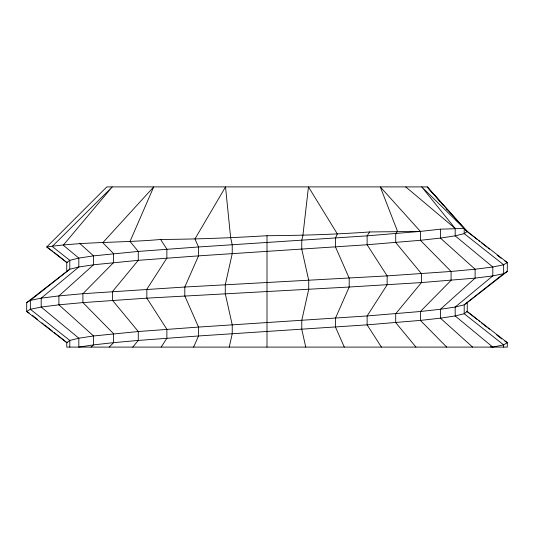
<?xml version="1.0" encoding="UTF-8"?>
<svg xmlns="http://www.w3.org/2000/svg" width="534" height="534" viewBox="0 0 534 534"><rect width="100%" height="100%" fill="white"/><g stroke="black" fill="none" stroke-linecap="round" stroke-linejoin="round"><path stroke-width="0.8" d="M229.246 347.1L232.23 333.75L232.23 324.852L225.275 293.7L225.275 284.802L232.23 253.65L232.23 244.752L230.641 237.703L225.535 186.9L194.957 238.952L198.508 246.975L198.508 255.873L184.811 287.025L184.811 295.923L198.508 327.075L198.508 335.973L193.615 347.1M161.155 347.1L166.875 338.202L166.875 329.298L146.85 298.152L146.85 289.248L166.875 258.102L166.875 249.198L160.621 239.466C122.673 242.897 84.472 241.548 46.725 246.975L66.75 262.548L66.75 271.452L26.7 302.598L26.7 311.502L66.75 342.648L66.75 347.1L507.3 347.1L507.3 342.648L467.25 311.502L467.25 302.598L507.3 271.452L507.3 262.548L465.428 230.067M66.75 271.452L69.794 269.223L78.825 267L93.577 264.777L138.279 260.325L198.508 255.873L367.125 244.752L420.398 240.3L440.423 238.077L455.175 235.848L464.206 233.625L467.25 231.402L464.193 228.432L440.423 229.173L420.398 231.402L369.628 231.956L367.125 235.848L367.125 244.752L387.15 275.898L387.15 284.802L367.125 315.948L367.125 324.852L381.43 347.1M132.766 347.1L138.279 340.425L138.279 331.527L112.54 300.375L112.54 291.477L138.279 260.325L138.279 251.427L130.009 241.455L153.719 186.9L102.788 242.71L113.602 253.65L113.602 262.548L82.917 293.7L58.894 295.923L41.191 298.152L30.351 300.375L26.7 302.598M109.216 347.1L113.602 342.648L138.279 340.425L198.508 335.973L367.125 324.852L420.398 320.4L440.423 318.177L455.175 315.948L464.206 313.725L467.25 311.502M91.1 347.1L93.577 344.877L113.602 342.648L113.602 333.75L82.917 302.598L82.917 293.7L184.811 287.025L387.15 275.898L451.083 271.452L475.106 269.223L492.809 267L503.649 264.777L507.3 262.548L504.864 261.066M66.75 262.548L69.794 260.325L78.825 258.102L93.577 255.873L138.279 251.427L198.508 246.975L367.125 235.848L420.398 231.402L420.398 240.3L451.083 271.452L451.083 280.35L420.398 311.502L367.125 315.948L198.508 327.075L138.279 331.527L93.577 335.973L78.825 338.202L69.794 340.425L66.75 342.648M467.25 302.598L464.206 304.827L455.175 307.05L440.423 309.273L420.398 311.502L420.398 320.4L446.698 347.1M507.3 271.452L503.649 273.675L464.206 304.827L464.206 313.725L503.649 344.877L503.649 347.1M490.392 346.8L492.809 347.1L503.649 344.877L507.3 342.648L504.864 341.166M369.628 231.956C335.472 234.413 301.236 235.487 267 235.708C231.576 237.91 196.105 239.225 160.621 239.466M29.136 312.984L26.7 311.502L30.351 309.273L41.191 307.05L58.894 304.827L82.917 302.598L146.85 298.152L349.189 287.025L421.459 282.573L475.106 278.127L492.809 275.898L503.649 273.675L503.649 264.777L464.206 233.625L464.193 228.432L427.2 186.9L106.8 186.9L46.725 246.975L53.006 251.514M466.149 230.708L477.142 239.386M478.431 240.407L479.726 241.428M481.668 242.963L486.841 247.048M488.129 248.07L489.424 249.091M497.181 255.219L501.066 258.282M466.796 311.315L477.142 319.486M478.431 320.507L479.726 321.528M481.668 323.063L486.841 327.148M488.129 328.17L489.424 329.191M496.54 334.805L501.706 338.89M54.301 252.535L67.211 262.735M32.294 315.26L37.46 319.345M41.992 322.916L43.281 323.938M44.576 324.959L52.332 331.087M54.274 332.622L67.204 342.835M492.809 347.1L455.175 315.948L455.175 307.05L492.809 275.898L492.809 267L455.175 235.848L455.175 228.452L421.74 186.9L464.193 228.432M405.74 186.9L455.175 228.452M472.63 347.1L440.423 318.177L440.423 309.273L475.106 278.127L475.106 269.223L440.423 238.077L440.423 229.173M79.486 243.217L93.577 255.873L93.577 264.777L58.894 295.923L58.894 304.827L93.577 335.973L93.577 344.877L78.825 347.1L78.825 338.202L41.191 307.05L41.191 298.152L78.825 267L78.825 258.102L63.252 245.186L112.26 186.9L52.219 246.468L69.794 260.325L69.794 269.223L30.351 300.375L30.351 309.273L69.794 340.425L69.794 347.1M420.398 231.402L380.281 186.9L397.53 231.335L395.721 233.625L395.721 242.523L421.459 273.675L421.459 282.573L395.721 313.725L395.721 322.623L415.946 347.1M467.25 231.402L427.2 186.9L440.263 201.819M441.351 203.067L443.527 205.55M446.25 208.661L447.338 209.902M455.502 219.227L457.131 221.096M344.296 347.1L335.492 327.075L335.492 318.177L349.189 287.025L349.189 278.127L335.492 246.975L335.492 238.077L337.341 233.945L308.465 186.9L302.932 235.2L301.77 240.3L301.77 249.198L308.725 280.35L308.725 289.248L301.77 320.4L301.77 329.298L305.748 347.1M267 235.708L267 347.1"/></g></svg>
